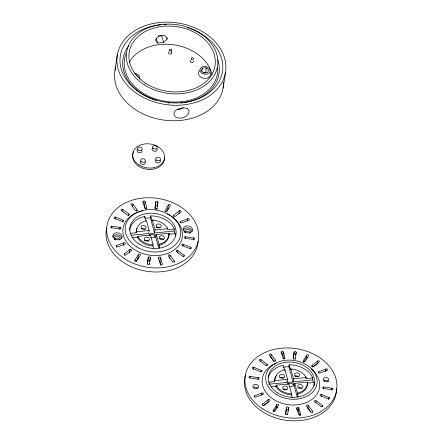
<?xml version="1.0" encoding="UTF-8"?>
<svg xmlns="http://www.w3.org/2000/svg" width="443" height="443" viewBox="0 0 443 443"><rect width="100%" height="100%" fill="white"/><g stroke="black" fill="none" stroke-linecap="round" stroke-linejoin="round"><path stroke-width="0.66" d="M167.388 227.979L167.753 229.684L174.387 229.031L174.077 231.052A23.258 17.498 8.6 0 1 174.907 233.317M159.641 248.03L159.109 245.422A16.541 12.443 8.6 0 0 169.038 234.402L169.054 233.256L156.324 234.508L155.864 237.537L158.771 248.025M313.351 382.187A23.258 17.498 8.6 0 0 312.525 379.922L312.83 377.901L306.202 378.555L305.831 376.849M298.084 396.895L297.552 394.292A16.541 12.443 8.6 0 0 307.486 383.267L307.503 382.126L294.767 383.378L294.313 386.407L297.22 396.889M206.211 67.751L208.692 70L207.557 72.602L203.935 72.957L201.449 70.708L202.589 68.106L206.211 67.751L205.774 72.27L203.359 72.502M153.023 246.048L153.145 244.935L150.415 235.089L137.684 236.335L137.474 237.498A16.541 12.443 8.6 0 0 152.829 246.042L153.732 248.606M158.926 245.466L159.054 244.359L156.324 234.508M291.466 394.918L291.594 393.805L288.864 383.954L276.127 385.205L275.917 386.368A16.541 12.443 8.6 0 0 291.278 394.912L292.181 397.476M297.375 394.336L297.502 393.223L294.767 383.378M147.297 264.139L147.669 261.398A1.036 0.775 8.6 0 1 148.798 260.777A1.036 0.775 8.6 0 1 149.717 261.691L150.327 257.654A1.036 0.775 8.6 0 0 149.413 256.735A1.036 0.775 8.6 0 0 148.283 257.361L147.774 260.728M154.9 208.659L155.886 201.881A1.036 0.775 8.6 0 1 157.016 201.255A1.036 0.775 8.6 0 1 157.929 202.174L156.85 209.633M148.283 257.361L147.436 263.524A1.036 0.775 8.6 0 0 148.355 264.443A1.036 0.775 8.6 0 0 149.485 263.818M155.886 201.881L155.039 208.044A1.036 0.775 8.6 0 0 155.958 208.958A1.036 0.775 8.6 0 0 157.088 208.337M149.341 264.432L150.327 257.654M285.552 414.377L286.527 407.577A1.036 0.775 8.6 0 1 287.651 406.951A1.036 0.775 8.6 0 1 288.57 407.87L287.601 414.67M293.155 358.896L294.13 352.096A1.036 0.775 8.6 0 1 295.254 351.471A1.036 0.775 8.6 0 1 296.173 352.384L295.204 359.19M286.527 407.577L285.68 413.74A1.036 0.775 8.6 0 0 286.599 414.659A1.036 0.775 8.6 0 0 287.728 414.033M294.13 352.096L293.283 358.26A1.036 0.775 8.6 0 0 294.202 359.173A1.036 0.775 8.6 0 0 295.331 358.553M115.014 70.232L117.356 54.749M111.553 228.239L111.863 226.218L120.047 227.392A1.036 0.775 8.6 0 1 120.967 228.306A1.036 0.775 8.6 0 1 119.837 228.931L111.647 227.757A1.036 0.775 8.6 0 1 110.733 226.844A1.036 0.775 8.6 0 1 111.863 226.218M115.174 219.08L115.479 217.064L123.004 220.082A1.036 0.775 8.6 0 1 123.531 221.146A1.036 0.775 8.6 0 1 122.174 221.456L114.648 218.438A1.036 0.775 8.6 0 1 114.122 217.375A1.036 0.775 8.6 0 1 115.479 217.064M116.371 246.862L116.575 245.516L123.691 242.842A1.036 0.775 8.6 0 1 125.098 243.213A1.036 0.775 8.6 0 1 124.727 244.259L117.605 246.934A1.036 0.775 8.6 0 1 116.199 246.557A1.036 0.775 8.6 0 1 116.575 245.516M119.743 229.408L120.047 227.392M122.434 211.472L122.744 209.45A1.036 0.775 8.6 0 0 121.288 209.417A1.036 0.775 8.6 0 0 121.365 210.525L127.495 215.099A1.036 0.775 8.6 0 0 128.946 215.132A1.036 0.775 8.6 0 0 128.869 214.024L122.744 209.45M122.8 221.428L123.004 220.082M123.287 245.533L123.691 242.842M128.664 215.37L128.869 214.024M124.239 255.113L124.444 253.767L129.937 249.47A1.036 0.775 8.6 0 1 131.394 249.503A1.036 0.775 8.6 0 1 131.471 250.611L125.978 254.913A1.036 0.775 8.6 0 1 124.522 254.88A1.036 0.775 8.6 0 1 124.444 253.767M132.529 206.826L132.933 204.134A1.036 0.775 8.6 0 0 131.527 203.758A1.036 0.775 8.6 0 0 131.156 204.799L135.281 210.48A1.036 0.775 8.6 0 0 136.688 210.851A1.036 0.775 8.6 0 0 137.064 209.81L132.933 204.134M129.428 252.837L129.937 249.47M136.859 211.156L137.064 209.81M142.845 203.165L143.045 201.82A1.036 0.775 8.6 0 1 143.837 200.945A1.036 0.775 8.6 0 1 145.06 201.626L146.783 207.85L146.583 209.196M134.877 261.32L135.076 259.975L138.41 254.476A1.036 0.775 8.6 0 1 139.767 254.166A1.036 0.775 8.6 0 1 140.293 255.229L136.959 260.728A1.036 0.775 8.6 0 1 135.602 261.038A1.036 0.775 8.6 0 1 135.076 259.975M145.31 208.775L144.446 205.663L145.06 201.626M136.134 261.265L137.801 258.513L138.41 254.476M144.612 217.801L144.817 216.455A23.258 17.498 8.6 0 0 129.594 230M174.077 231.052L154.596 232.968L150.415 217.895L150.725 215.874A23.258 17.498 8.6 0 1 174.387 229.031M130.176 233.372L136.134 232.791L136.416 231.024A16.374 12.321 8.6 0 1 145.525 220.913L146.417 220.664L149.147 230.515L148.687 233.544L131.222 235.261M157.929 202.174L157.32 206.211A1.036 0.775 8.6 0 0 156.401 205.292A1.036 0.775 8.6 0 0 155.271 205.917M154.596 232.968L155.056 229.934L152.326 220.093L153.306 220.149M158.378 259.194L158.583 257.848A1.036 0.775 8.6 0 1 159.375 256.973A1.036 0.775 8.6 0 1 160.593 257.649L162.321 263.873A1.036 0.775 8.6 0 1 161.529 264.753A1.036 0.775 8.6 0 1 160.311 264.072L158.583 257.848M166.131 211.754L167.797 209.007L168.406 204.965A1.036 0.775 8.6 0 1 169.763 204.655A1.036 0.775 8.6 0 1 170.289 205.724L166.956 211.222A1.036 0.775 8.6 0 1 165.599 211.532A1.036 0.775 8.6 0 1 165.073 210.469L168.406 204.965M161.019 265.423L159.984 261.691L160.593 257.649M173.695 216.428L173.9 215.082L179.393 210.785A1.036 0.775 8.6 0 1 180.844 210.818A1.036 0.775 8.6 0 1 180.921 211.926L175.428 216.228A1.036 0.775 8.6 0 1 173.977 216.19A1.036 0.775 8.6 0 1 173.9 215.082M169.575 258.585L170.084 255.218A1.036 0.775 8.6 0 0 168.678 254.841A1.036 0.775 8.6 0 0 168.307 255.888L172.432 261.564A1.036 0.775 8.6 0 0 173.839 261.94A1.036 0.775 8.6 0 0 174.215 260.894L170.084 255.218M178.983 213.476L179.393 210.785M174.01 262.239L174.215 260.894M180.439 222.785L180.644 221.439L187.76 218.764A1.036 0.775 8.6 0 1 189.167 219.135A1.036 0.775 8.6 0 1 188.796 220.182L181.674 222.857A1.036 0.775 8.6 0 1 180.268 222.48A1.036 0.775 8.6 0 1 180.644 221.439M177.571 252.615L177.876 250.6A1.036 0.775 8.6 0 0 176.419 250.566A1.036 0.775 8.6 0 0 176.502 251.674L182.627 256.242A1.036 0.775 8.6 0 0 184.078 256.281A1.036 0.775 8.6 0 0 184 255.168L177.876 250.6M182.893 246.258L183.197 244.237L190.723 247.26A1.036 0.775 8.6 0 1 191.243 248.324A1.036 0.775 8.6 0 1 189.886 248.634L182.361 245.616A1.036 0.775 8.6 0 1 181.84 244.547A1.036 0.775 8.6 0 1 183.197 244.237M187.455 220.78L187.76 218.764M185.229 238.788L185.534 236.767L193.718 237.935A1.036 0.775 8.6 0 1 194.638 238.855A1.036 0.775 8.6 0 1 193.508 239.48L185.324 238.306A1.036 0.775 8.6 0 1 184.404 237.393A1.036 0.775 8.6 0 1 185.534 236.767M183.795 256.514L184 255.168M190.518 248.606L190.723 247.26M193.414 239.956L193.718 237.935M223.1 88.163L225.437 72.68A54.782 41.221 8.6 0 0 150.603 24.077A54.782 41.221 8.6 0 0 138.15 94.387A54.782 41.221 8.6 0 0 225.437 72.68M249.902 377.779L250.107 376.434L258.291 377.602A1.036 0.775 8.6 0 1 259.205 378.521A1.036 0.775 8.6 0 1 258.081 379.147L249.891 377.973A1.036 0.775 8.6 0 1 248.977 377.054A1.036 0.775 8.6 0 1 250.107 376.434M253.418 369.296L253.723 367.28L261.248 370.298A1.036 0.775 8.6 0 1 261.769 371.361A1.036 0.775 8.6 0 1 260.412 371.671L252.892 368.654A1.036 0.775 8.6 0 1 252.366 367.59A1.036 0.775 8.6 0 1 253.723 367.28M254.614 397.078L254.819 395.732L261.935 393.057A1.036 0.775 8.6 0 1 263.341 393.428A1.036 0.775 8.6 0 1 262.965 394.475L255.849 397.149A1.036 0.775 8.6 0 1 254.443 396.773A1.036 0.775 8.6 0 1 254.819 395.732M257.987 379.623L258.291 377.602M260.678 361.687L260.982 359.666A1.036 0.775 8.6 0 0 259.532 359.633A1.036 0.775 8.6 0 0 259.609 360.74L265.739 365.314A1.036 0.775 8.6 0 0 267.19 365.348A1.036 0.775 8.6 0 0 267.112 364.24L260.982 359.666M261.043 371.644L261.248 370.298M261.63 395.073L261.935 393.057M266.907 365.586L267.112 364.24M262.483 405.328L262.688 403.983L268.181 399.686A1.036 0.775 8.6 0 1 269.632 399.719A1.036 0.775 8.6 0 1 269.715 400.826L264.216 405.129A1.036 0.775 8.6 0 1 262.765 405.09A1.036 0.775 8.6 0 1 262.688 403.983M273.774 361.167L270.767 357.041L271.177 354.35A1.036 0.775 8.6 0 0 269.77 353.974A1.036 0.775 8.6 0 0 269.399 355.015L273.525 360.691A1.036 0.775 8.6 0 0 274.931 361.067A1.036 0.775 8.6 0 0 275.302 360.026L271.177 354.35M263.779 405.506L267.777 402.377L268.181 399.686M275.103 361.372L275.302 360.026M281.089 353.381L281.288 352.035A1.036 0.775 8.6 0 1 282.08 351.161A1.036 0.775 8.6 0 1 283.304 351.842L285.026 358.066A1.036 0.775 8.6 0 1 284.24 358.941A1.036 0.775 8.6 0 1 283.016 358.26L281.288 352.035M273.121 411.536L273.32 410.19L276.654 404.692A1.036 0.775 8.6 0 1 278.01 404.381A1.036 0.775 8.6 0 1 278.536 405.445L275.203 410.943A1.036 0.775 8.6 0 1 273.846 411.254A1.036 0.775 8.6 0 1 273.32 410.19M284.101 358.891L282.894 354.533L283.304 351.842M273.912 411.231L276.249 407.383L276.654 404.692M312.525 379.922L293.045 381.833L288.864 366.76L289.168 364.744A23.258 17.498 8.6 0 1 312.83 377.901M268.995 384.197L287.136 382.414L287.596 379.385L284.866 369.534L283.969 369.783A16.374 12.321 8.6 0 0 274.859 379.895L274.582 381.656L268.619 382.243M296.173 352.384L295.769 355.081A1.036 0.775 8.6 0 0 294.85 354.162A1.036 0.775 8.6 0 0 293.72 354.788M288.57 407.87L288.166 410.561A1.036 0.775 8.6 0 0 287.247 409.642A1.036 0.775 8.6 0 0 286.117 410.268M293.045 381.833L293.504 378.804L290.774 368.958L291.749 369.019M296.622 409.41L296.827 408.064A1.036 0.775 8.6 0 1 297.618 407.183A1.036 0.775 8.6 0 1 298.837 407.865L300.564 414.089L300.36 415.434M303.577 362.274L306.246 357.878L306.65 355.181A1.036 0.775 8.6 0 1 308.007 354.871A1.036 0.775 8.6 0 1 308.533 355.939L305.199 361.438A1.036 0.775 8.6 0 1 303.843 361.748A1.036 0.775 8.6 0 1 303.317 360.685L306.65 355.181M299.811 415.54L298.432 410.556L298.837 407.865M311.938 366.643L312.143 365.298L317.637 361.001A1.036 0.775 8.6 0 1 319.087 361.034A1.036 0.775 8.6 0 1 319.165 362.141L313.672 366.444A1.036 0.775 8.6 0 1 312.221 366.405A1.036 0.775 8.6 0 1 312.143 365.298M310.925 412.256L307.924 408.125L308.328 405.434A1.036 0.775 8.6 0 0 306.921 405.057A1.036 0.775 8.6 0 0 306.55 406.104L310.676 411.78A1.036 0.775 8.6 0 0 312.082 412.156A1.036 0.775 8.6 0 0 312.459 411.11L308.328 405.434M312.73 367.208L317.227 363.692L317.637 361.001M312.254 412.455L312.459 411.11M318.683 373L318.888 371.655L326.004 368.98A1.036 0.775 8.6 0 1 327.41 369.351A1.036 0.775 8.6 0 1 327.039 370.398L319.918 373.072A1.036 0.775 8.6 0 1 318.511 372.696A1.036 0.775 8.6 0 1 318.888 371.655M315.809 402.831L316.119 400.815A1.036 0.775 8.6 0 0 314.663 400.777A1.036 0.775 8.6 0 0 314.746 401.89L320.87 406.458A1.036 0.775 8.6 0 0 322.321 406.491A1.036 0.775 8.6 0 0 322.244 405.384L316.119 400.815M321.136 396.474L321.441 394.453L328.966 397.476A1.036 0.775 8.6 0 1 329.487 398.539A1.036 0.775 8.6 0 1 328.13 398.85L320.605 395.832A1.036 0.775 8.6 0 1 320.084 394.763A1.036 0.775 8.6 0 1 321.441 394.453M325.599 371.671L326.004 368.98M323.468 388.998L323.778 386.983L331.962 388.151A1.036 0.775 8.6 0 1 332.881 389.07A1.036 0.775 8.6 0 1 331.752 389.696L323.562 388.522A1.036 0.775 8.6 0 1 322.648 387.603A1.036 0.775 8.6 0 1 323.778 386.983M322.039 406.729L322.244 405.384M328.656 399.492L328.966 397.476M331.657 390.172L331.962 388.151M152.326 220.093L152.143 221.002L150.725 215.874M284.866 369.534L284.683 370.448L283.26 365.32A23.258 17.498 8.6 0 0 268.264 377.746M290.774 368.958L290.591 369.872L289.168 364.744M201.565 71.002L202.589 68.106M167.244 38.857L164.685 35.407L161.645 35.612L158.649 35.999L155.172 40.042L157.592 42.999L163.628 42.406L167.244 38.857L166.895 37.6M183.214 107.799L180.34 109.15A7.758 4.801 -17.2 0 1 178.474 109.521A7.758 4.879 -13.8 0 1 177.239 109.554M159.054 244.359L159.231 244.314A16.374 12.321 8.6 0 0 169.06 233.4L169.054 233.256M297.502 393.223L297.679 393.185A16.374 12.321 8.6 0 0 307.508 382.27L307.503 382.126M158.422 36.06L161.778 35.728L163.628 42.406M136.416 231.767L149.147 230.515M155.056 229.934L167.781 228.688M132.103 237.88L137.402 237.359M169.027 234.253L175.649 233.605A23.258 17.498 8.6 0 1 175.699 235.909M274.865 380.637L287.596 379.385M293.504 378.804L306.229 377.558M271.216 386.684L275.851 386.23M307.475 383.123L314.098 382.47A23.258 17.498 8.6 0 1 314.021 385.914M291.594 393.805L291.4 393.799A16.374 12.321 8.6 0 1 276.199 385.344L276.127 385.205M187.616 108.84L187.228 108.624A7.775 4.723 -20.6 0 0 185.318 108.037L184.77 107.97A7.758 4.801 -17.2 0 0 182.378 107.981A7.758 4.879 -13.8 0 0 179.875 108.446L179.26 108.635A7.775 4.962 -10.2 0 0 177.012 109.626L176.513 109.93A7.719 4.984 -6.6 0 0 175.478 116.769L175.888 117.057A7.775 4.962 -10.2 0 0 177.859 117.882L178.429 118.004A7.758 4.879 -13.8 0 0 180.849 118.082A7.758 4.801 -17.2 0 0 183.324 117.522L183.923 117.284A7.775 4.723 -20.6 0 0 186.104 116.055L186.581 115.678A7.719 4.585 -23.9 0 0 187.616 108.834M135.807 74.668L138.288 76.916M305.803 377.84L306.202 378.555M296.827 408.064L298.554 414.288A1.036 0.775 8.6 0 0 299.773 414.969A1.036 0.775 8.6 0 0 300.564 414.089M286.771 381.102L287.136 382.414M156.246 38.142L157.592 42.999M143.045 201.82L144.772 208.044A1.036 0.775 8.6 0 0 145.996 208.725A1.036 0.775 8.6 0 0 146.783 207.85M144.817 216.455L146.057 220.935M171.679 50.214L171.712 52.927M274.582 381.656L274.577 380.908A16.541 12.443 8.6 0 1 275.828 376.605M136.134 232.791L136.134 232.038A16.541 12.443 8.6 0 1 137.031 228.416M167.797 209.007A1.036 0.775 8.6 0 1 169.038 208.653M143.837 205.065A1.036 0.775 8.6 0 1 144.446 205.663M198.076 241.058A46.255 34.803 8.6 0 1 147.12 271.337A46.255 34.803 8.6 0 1 106.796 227.647M185.174 232.381A2.841 2.137 8.6 0 1 186.038 229.507A2.841 2.137 8.6 0 1 189.92 230.349A2.841 2.137 8.6 0 1 189.227 233.267M185.661 232.868A2.841 2.137 8.6 0 1 185.395 232.636M184.676 232.42A2.841 2.137 8.6 0 1 187.256 231.279A2.841 2.137 8.6 0 1 189.864 232.73M153.245 220.154A16.374 12.321 8.6 0 1 167.327 227.984M114.992 239.552A2.841 2.137 8.6 0 1 115.235 236.64A2.841 2.137 8.6 0 1 119.095 236.872A2.841 2.137 8.6 0 1 119.383 239.813M115.562 239.984A2.841 2.137 8.6 0 1 115.258 239.779M114.444 239.082A2.841 2.137 8.6 0 1 117.24 238.24A2.841 2.137 8.6 0 1 119.588 239.929M171.004 216.151A29.974 22.554 8.6 0 1 172.848 250.86A29.974 22.554 8.6 0 1 127.65 243.55A29.974 22.554 8.6 0 1 140.857 211.272M141.455 211.123A29.974 22.554 8.6 0 1 142.674 210.851M167.21 213.991A29.974 22.554 8.6 0 1 169.962 215.492M144.628 240.555A2.586 1.944 8.6 0 1 148.643 241.374M149.191 235.427A3.101 2.331 8.6 0 1 152.702 233.245A3.101 2.331 8.6 0 1 155.211 236.451A3.101 2.331 8.6 0 1 150.83 237.52M149.346 235.615A3.101 2.331 8.6 0 1 153.023 234.718A3.101 2.331 8.6 0 1 155.128 237.409M153.012 244.924A16.374 12.321 8.6 0 1 137.812 236.473M144.988 218.377A23.258 17.498 8.6 0 1 150.415 217.895M156.479 227.403A2.586 1.944 8.6 0 1 160.111 227.78M141.389 228.887A2.586 1.944 8.6 0 1 145.022 229.258M159.713 239.076A2.586 1.944 8.6 0 1 163.345 239.447M137.801 258.513A1.036 0.775 8.6 0 1 138.797 258.114M159.369 261.093A1.036 0.775 8.6 0 1 159.984 261.691M129.201 62.469A43.414 32.666 8.6 0 1 174.005 44.843A43.414 32.666 8.6 0 1 211.998 74.64M223.565 82.11A54.782 41.221 8.6 0 1 163.639 120.064A54.782 41.221 8.6 0 1 115.784 66.943M217.74 67.74A47.03 35.39 8.6 0 1 165.577 101.375A47.03 35.39 8.6 0 1 126.006 53.681M191.919 29.21A51.681 38.89 8.6 0 1 209.738 92.244A51.681 38.89 8.6 0 1 126.82 80.316A51.681 38.89 8.6 0 1 161.019 24.769M163.506 24.586A51.681 38.89 8.6 0 1 166.634 24.498M187.201 27.549A51.681 38.89 8.6 0 1 188.989 28.13M189.582 28.335A51.681 38.89 8.6 0 1 191.337 28.983M217.707 59.977A48.58 36.553 8.6 0 1 187.029 102.1M186.47 102.211A48.58 36.553 8.6 0 1 184.199 102.599M183.053 102.759A48.58 36.553 8.6 0 1 180.744 103.014M169.542 103.031A48.58 36.553 8.6 0 1 168.351 102.914M156.135 100.4A48.58 36.553 8.6 0 1 153.898 99.658M153.344 99.459A48.58 36.553 8.6 0 1 151.7 98.839M151.157 98.623A48.58 36.553 8.6 0 1 149.546 97.942M149.02 97.704A48.58 36.553 8.6 0 1 147.447 96.962M146.932 96.707A48.58 36.553 8.6 0 1 128.763 45.784M193.353 60.818A1.656 1.246 8.6 0 1 192.711 62.38A1.656 1.246 8.6 0 1 190.551 61.92A1.656 1.246 8.6 0 1 190.739 60.265M171.668 52.667A1.656 1.246 8.6 0 1 169.591 54.013A1.656 1.246 8.6 0 1 168.944 51.864M134.661 73.361A5.166 3.887 8.6 0 1 139.373 79.159M210.287 72.336A6.202 4.668 8.6 0 1 203.702 78.306A6.202 4.668 8.6 0 1 199.699 70.52M112.71 237.11A4.651 3.5 8.6 0 1 117.777 234.879A4.651 3.5 8.6 0 1 121.803 238.6M183.175 230.044A4.651 3.5 8.6 0 1 188.114 227.951A4.651 3.5 8.6 0 1 192.196 231.429M291.693 369.025A16.374 12.321 8.6 0 1 305.775 376.855M283.431 367.247A23.258 17.498 8.6 0 1 288.864 366.76M276.238 375.946A16.541 12.443 8.6 0 1 276.698 375.315M269.959 356.604A1.036 0.775 8.6 0 1 270.767 357.041M307.115 407.687A1.036 0.775 8.6 0 1 307.353 407.743M307.58 407.837A1.036 0.775 8.6 0 1 307.924 408.125M297.087 409.897A1.036 0.775 8.6 0 1 298.432 410.556M276.249 407.383A1.036 0.775 8.6 0 1 277.911 407.25M336.547 388.212A46.255 34.803 8.6 0 1 285.569 420.208A46.255 34.803 8.6 0 1 245.704 374.867M287.64 384.297A3.101 2.331 8.6 0 1 291.145 382.115A3.101 2.331 8.6 0 1 293.659 385.321A3.101 2.331 8.6 0 1 289.279 386.39M311.435 369.025A28.945 21.779 8.6 0 1 309.452 401.02A28.945 21.779 8.6 0 1 267.461 394.231A28.945 21.779 8.6 0 1 276.155 363.321M298.161 387.946A2.586 1.944 8.6 0 1 301.794 388.317M288.083 384.159A3.101 2.331 8.6 0 1 291.206 383.516A3.101 2.331 8.6 0 1 293.537 385.46M294.922 376.273A2.586 1.944 8.6 0 1 298.554 376.644M283.071 389.425A2.586 1.944 8.6 0 1 286.704 389.801M279.838 377.752A2.586 1.944 8.6 0 1 283.47 378.128M323.517 380.808A2.841 2.137 8.6 0 1 328.307 381.6M253.114 387.725A2.841 2.137 8.6 0 1 257.726 388.24M267.777 402.377A1.036 0.775 8.6 0 1 268.181 402.194M317.227 363.692A1.036 0.775 8.6 0 1 317.875 363.481M281.554 353.868A1.036 0.775 8.6 0 1 282.894 354.533M306.246 357.878A1.036 0.775 8.6 0 1 307.907 357.745M164.364 157.343A16.02 12.055 8.6 0 1 147.142 169.27A16.02 12.055 8.6 0 1 133.011 153.322M133.299 152.58A16.02 12.055 8.6 0 1 133.648 151.86M141.97 150.432A2.586 1.944 8.6 0 1 138.936 152.713A2.586 1.944 8.6 0 1 137.629 149.391M156.983 148.782A2.586 1.944 8.6 0 1 154.247 151.273A2.586 1.944 8.6 0 1 152.569 148.034M145.038 161.773A2.586 1.944 8.6 0 1 142.618 164.458A2.586 1.944 8.6 0 1 140.586 161.318M160.122 160.294A2.586 1.944 8.6 0 1 157.702 162.98A2.586 1.944 8.6 0 1 155.676 159.834M124.61 258.745A46.255 34.803 8.6 0 0 198.314 240.416A46.255 34.803 8.6 0 0 135.126 199.378A46.255 34.803 8.6 0 0 124.61 258.745M144.9 240.278A2.586 1.944 8.6 0 0 149.258 239.846A2.586 1.944 8.6 0 0 146.273 237.143A2.586 1.944 8.6 0 0 144.9 240.278M136.416 246.685A27.909 20.998 8.6 0 0 180.578 235.056A27.909 20.998 8.6 0 0 141.976 210.741A27.909 20.998 8.6 0 0 136.416 246.685M114.665 238.915A4.651 3.5 8.6 0 0 122.074 237.06A4.651 3.5 8.6 0 0 115.706 232.94A4.651 3.5 8.6 0 0 114.665 238.915M184.886 231.877A4.651 3.5 8.6 0 0 192.439 230.321A4.651 3.5 8.6 0 0 186.331 225.98A4.651 3.5 8.6 0 0 184.886 231.877M156.75 227.121A2.586 1.944 8.6 0 0 161.108 226.694A2.586 1.944 8.6 0 0 158.118 223.992A2.586 1.944 8.6 0 0 156.75 227.121M139.174 244.043A23.258 17.498 8.6 0 0 175.976 234.353A23.258 17.498 8.6 0 0 143.814 214.091A23.258 17.498 8.6 0 0 139.174 244.043M159.989 238.794A2.586 1.944 8.6 0 0 164.342 238.367A2.586 1.944 8.6 0 0 161.357 235.659A2.586 1.944 8.6 0 0 159.989 238.794M141.666 228.605A2.586 1.944 8.6 0 0 146.018 228.173A2.586 1.944 8.6 0 0 143.034 225.47A2.586 1.944 8.6 0 0 141.666 228.605M145.764 83.306A43.414 32.666 8.6 0 0 214.938 66.107A43.414 32.666 8.6 0 0 155.631 27.588A43.414 32.666 8.6 0 0 145.764 83.306M201.903 73.228A5.166 3.887 8.6 0 0 210.165 71.229A5.166 3.887 8.6 0 0 203.149 66.605A5.166 3.887 8.6 0 0 201.903 73.228M144.196 84.757A46 34.609 8.6 0 0 217.485 66.528A46 34.609 8.6 0 0 154.651 25.722A46 34.609 8.6 0 0 144.196 84.757M169.686 50.795A1.207 0.908 8.6 0 0 171.657 50.402A1.207 0.908 8.6 0 0 170.079 49.267A1.207 0.908 8.6 0 0 169.686 50.795M191.481 59.201A1.207 0.908 8.6 0 0 193.453 58.808A1.207 0.908 8.6 0 0 191.874 57.668A1.207 0.908 8.6 0 0 191.481 59.201M280.114 377.469A2.586 1.944 8.6 0 0 284.467 377.043A2.586 1.944 8.6 0 0 281.482 374.341A2.586 1.944 8.6 0 0 280.114 377.469M283.348 389.142A2.586 1.944 8.6 0 0 287.706 388.716A2.586 1.944 8.6 0 0 284.716 386.014A2.586 1.944 8.6 0 0 283.348 389.142M298.432 387.664A2.586 1.944 8.6 0 0 302.79 387.232A2.586 1.944 8.6 0 0 299.806 384.53A2.586 1.944 8.6 0 0 298.432 387.664M262.854 408.961A46.255 34.803 8.6 0 0 336.558 390.632A46.255 34.803 8.6 0 0 273.37 349.593A46.255 34.803 8.6 0 0 262.854 408.961M277.623 392.913A23.258 17.498 8.6 0 0 314.425 383.223A23.258 17.498 8.6 0 0 282.257 362.961A23.258 17.498 8.6 0 0 277.623 392.913M276.089 394.381A25.844 19.442 8.6 0 0 316.978 383.61A25.844 19.442 8.6 0 0 281.239 361.1A25.844 19.442 8.6 0 0 276.089 394.381M295.199 375.991A2.586 1.944 8.6 0 0 299.551 375.564A2.586 1.944 8.6 0 0 296.566 372.856A2.586 1.944 8.6 0 0 295.199 375.991M324.409 381.201A2.841 2.137 8.6 0 0 328.933 380.066A2.841 2.137 8.6 0 0 325.046 377.552A2.841 2.137 8.6 0 0 324.409 381.201M254.005 388.118A2.841 2.137 8.6 0 0 258.529 386.983A2.841 2.137 8.6 0 0 254.642 384.463A2.841 2.137 8.6 0 0 254.005 388.118M139.157 165.045A16.02 12.055 8.6 0 0 164.508 158.367A16.02 12.055 8.6 0 0 142.353 144.407A16.02 12.055 8.6 0 0 139.157 165.045M138.205 150.039A2.376 1.789 8.6 0 0 142.125 149.374A2.376 1.789 8.6 0 0 139.119 147.059A2.376 1.789 8.6 0 0 138.205 150.039M141.444 161.712A2.376 1.789 8.6 0 0 145.359 161.047A2.376 1.789 8.6 0 0 142.358 158.732A2.376 1.789 8.6 0 0 141.444 161.712M156.529 160.228A2.376 1.789 8.6 0 0 160.449 159.569A2.376 1.789 8.6 0 0 157.442 157.254A2.376 1.789 8.6 0 0 156.529 160.228M153.45 148.665A2.376 1.789 8.6 0 0 157.248 147.74A2.376 1.789 8.6 0 0 154.014 145.62A2.376 1.789 8.6 0 0 153.45 148.665"/></g></svg>
